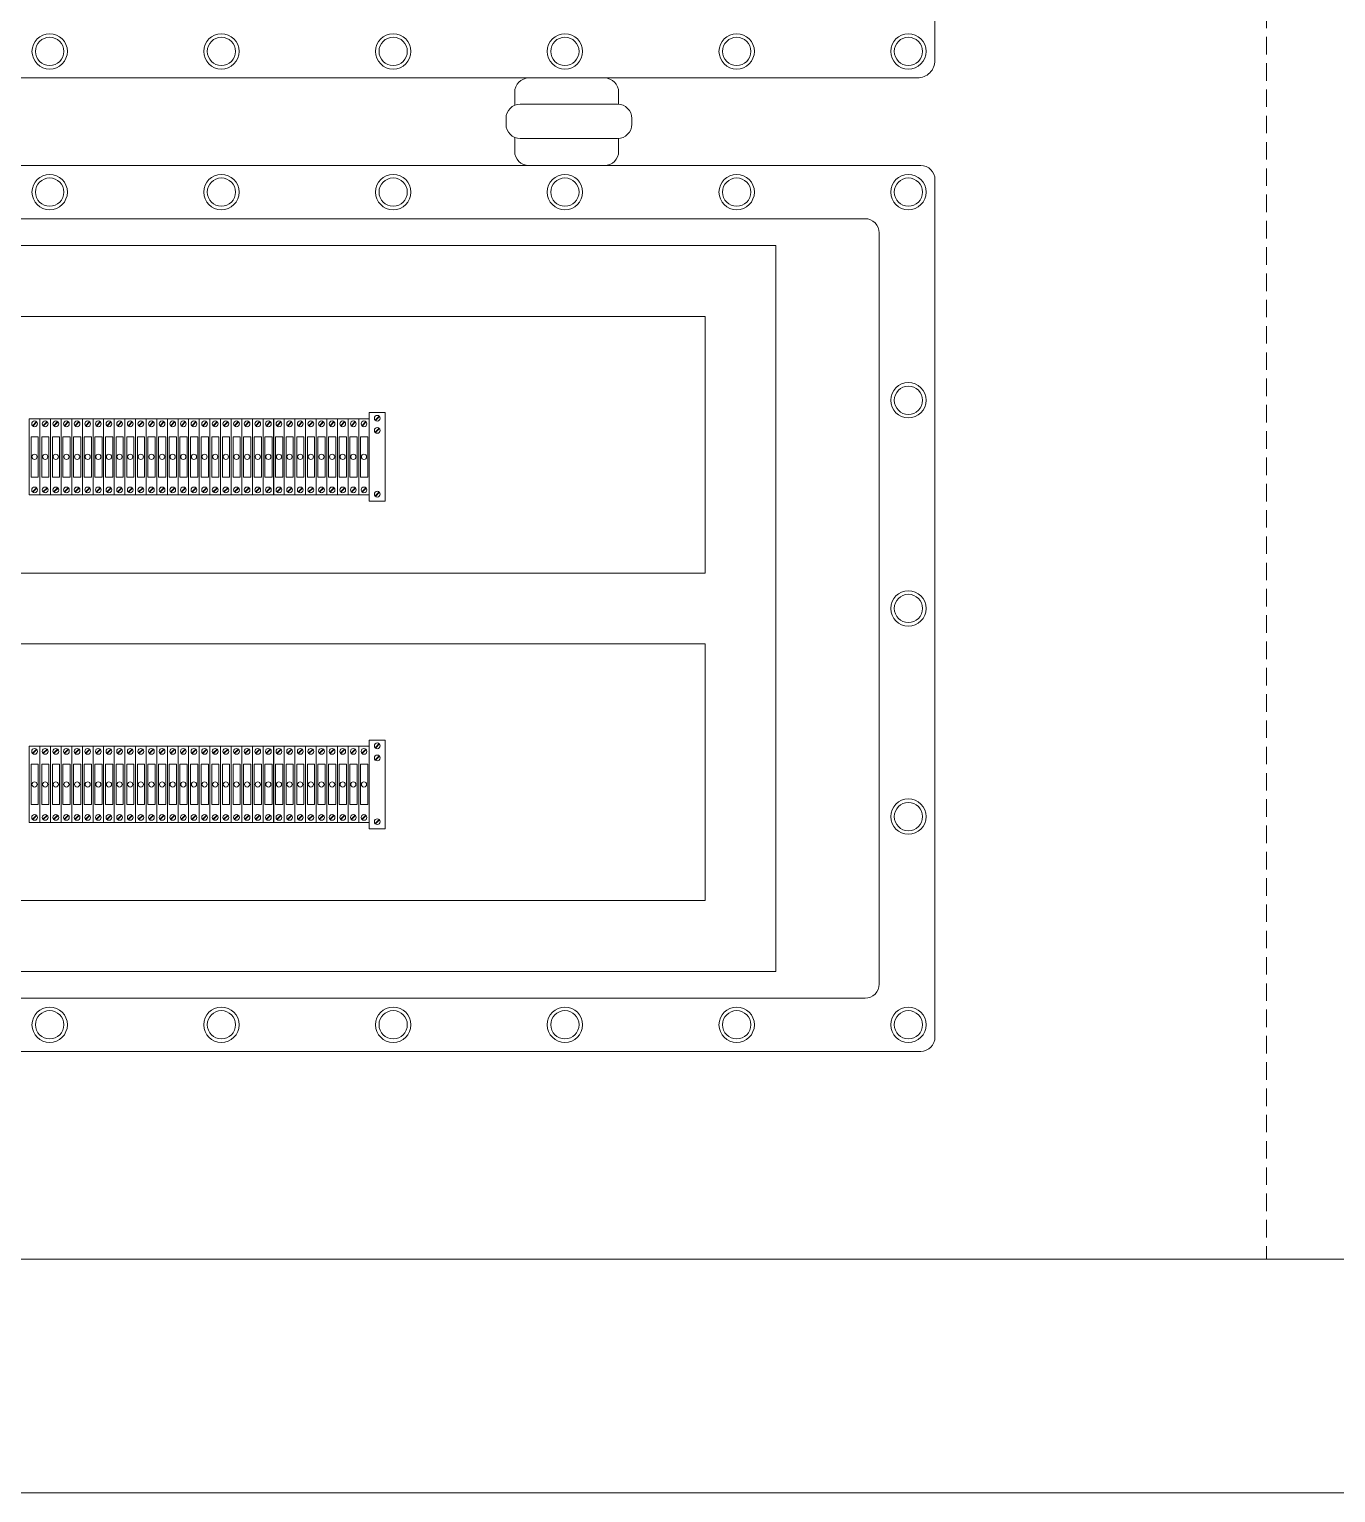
# Model space of a CAD drawing. Header units: millimetres. Extents: x 32721 to 72822, y 57624 to 123188.
# Drawn here: x 38199 to 38571.9, y 61252 to 61669.5 of the extents above; entities that cross this region are included whole.
import ezdxf

# ---------------------------------------------------------------- set-up
doc = ezdxf.new("R2010")
doc.units = ezdxf.units.MM
doc.header["$LTSCALE"] = 10
doc.linetypes.add('DASHED', pattern=[0.75, 0.5, -0.25])
for name, color, linetype, lineweight in [('1轮廓实线层', 7, 'Continuous', 18), ('2细线层', 4, 'Continuous', 18), ('图框层', 7, 'Continuous', 18)]:
    doc.layers.add(name, color=color, linetype=linetype, lineweight=lineweight)

msp = doc.modelspace()

# ---------------------------------------------------------------- linework, layer by layer
at = {"layer": '1轮廓实线层'}
for p, q in [((38160.82, 61630.6), (38453.5, 61630.6)), ((37768.4, 61615.44), (38437.57, 61615.44)), ((37793.82, 61607.8), (38412.16, 61607.8)), ((38412.16, 61400.7), (38412.16, 61607.8)), ((37814.03, 61587.58), (38391.94, 61587.58)), ((38391.94, 61514.36), (38391.94, 61587.58)), ((38391.94, 61514.36), (37814.03, 61514.36)), ((38391.94, 61494.14), (37814.03, 61494.14)), ((38391.94, 61420.91), (38391.94, 61494.14)), ((38391.94, 61420.91), (37814.03, 61420.91)), ((38412.16, 61400.7), (37793.82, 61400.7)), ((38242.69, 61400.7), (38283.12, 61400.7)), ((37768.4, 61393.06), (38437.57, 61393.06)), ((37754.01, 61377.89), (38453.5, 61377.89))]:
    msp.add_line(p, q, dxfattribs=at)
at = {"layer": '1轮廓实线层', "lineweight": 13}
for p, q in [((38296.07, 61560.13), (38300.62, 61560.13)), ((38296.07, 61534.86), (38296.07, 61560.13)), ((38297.72, 61557.97), (38298.88, 61559.14)), ((38300.62, 61560.13), (38300.62, 61534.86)), ((38199.01, 61558.36), (38202.04, 61558.36)), ((38199.01, 61536.63), (38199.01, 61558.36)), ((38199.9, 61556.39), (38201.06, 61557.55)), ((38200, 61556.29), (38201.16, 61557.45)), ((38202.04, 61558.36), (38202.04, 61536.63)), ((38202.05, 61558.36), (38205.08, 61558.36)), ((38202.05, 61536.63), (38202.05, 61558.36)), ((38202.93, 61556.39), (38204.09, 61557.55)), ((38203.03, 61556.29), (38204.19, 61557.45)), ((38205.08, 61558.36), (38205.08, 61536.63)), ((38205.08, 61558.36), (38208.11, 61558.36)), ((38205.08, 61536.63), (38205.08, 61558.36)), ((38205.96, 61556.39), (38207.12, 61557.55)), ((38206.07, 61556.29), (38207.23, 61557.45)), ((38208.11, 61558.36), (38208.11, 61536.63)), ((38208.11, 61558.36), (38211.14, 61558.36)), ((38208.11, 61536.63), (38208.11, 61558.36)), ((38209, 61556.39), (38210.16, 61557.55)), ((38209.1, 61556.29), (38210.26, 61557.45)), ((38211.14, 61558.36), (38211.14, 61536.63)), ((38211.14, 61558.36), (38214.18, 61558.36)), ((38211.14, 61536.63), (38211.14, 61558.36)), ((38212.03, 61556.39), (38213.19, 61557.55)), ((38212.13, 61556.29), (38213.29, 61557.45)), ((38214.18, 61558.36), (38214.18, 61536.63)), ((38214.18, 61558.36), (38217.21, 61558.36)), ((38214.18, 61536.63), (38214.18, 61558.36)), ((38215.06, 61556.39), (38216.22, 61557.55)), ((38215.16, 61556.29), (38216.33, 61557.45)), ((38217.21, 61558.36), (38217.21, 61536.63)), ((38217.21, 61558.36), (38220.24, 61558.36)), ((38217.21, 61536.63), (38217.21, 61558.36)), ((38218.1, 61556.39), (38219.26, 61557.55)), ((38218.2, 61556.29), (38219.36, 61557.45)), ((38220.24, 61558.36), (38220.24, 61536.63)), ((38220.24, 61558.36), (38223.28, 61558.36)), ((38220.24, 61536.63), (38220.24, 61558.36)), ((38221.13, 61556.39), (38222.29, 61557.55)), ((38221.23, 61556.29), (38222.39, 61557.45)), ((38223.28, 61558.36), (38223.28, 61536.63)), ((38223.28, 61558.36), (38226.31, 61558.36)), ((38223.28, 61536.63), (38223.28, 61558.36)), ((38224.16, 61556.39), (38225.32, 61557.55)), ((38224.26, 61556.29), (38225.43, 61557.45)), ((38226.31, 61558.36), (38226.31, 61536.63)), ((38226.31, 61558.36), (38229.34, 61558.36)), ((38226.31, 61536.63), (38226.31, 61558.36)), ((38227.2, 61556.39), (38228.36, 61557.55)), ((38227.3, 61556.29), (38228.46, 61557.45)), ((38229.34, 61558.36), (38229.34, 61536.63)), ((38229.34, 61558.36), (38232.38, 61558.36)), ((38229.34, 61536.63), (38229.34, 61558.36)), ((38230.23, 61556.39), (38231.39, 61557.55)), ((38230.33, 61556.29), (38231.49, 61557.45)), ((38232.38, 61558.36), (38232.38, 61536.63)), ((38232.38, 61558.36), (38235.41, 61558.36)), ((38232.38, 61536.63), (38232.38, 61558.36)), ((38233.26, 61556.39), (38234.42, 61557.55)), ((38233.36, 61556.29), (38234.52, 61557.45)), ((38235.41, 61558.36), (38235.41, 61536.63)), ((38235.41, 61536.63), (38235.41, 61558.36)), ((38235.41, 61558.36), (38238.44, 61558.36)), ((38235.41, 61536.63), (38235.41, 61558.36)), ((38236.3, 61556.39), (38237.46, 61557.55)), ((38236.4, 61556.29), (38237.56, 61557.45)), ((38238.44, 61558.36), (38238.44, 61536.63)), ((38238.44, 61558.36), (38241.48, 61558.36)), ((38238.44, 61536.63), (38238.44, 61558.36)), ((38239.33, 61556.39), (38240.49, 61557.55)), ((38239.43, 61556.29), (38240.59, 61557.45)), ((38241.48, 61558.36), (38241.48, 61536.63)), ((38241.48, 61558.36), (38244.51, 61558.36)), ((38241.48, 61536.63), (38241.48, 61558.36)), ((38242.36, 61556.39), (38243.52, 61557.55)), ((38242.46, 61556.29), (38243.63, 61557.45)), ((38244.51, 61558.36), (38244.51, 61536.63)), ((38244.51, 61558.36), (38247.54, 61558.36)), ((38244.51, 61536.63), (38244.51, 61558.36)), ((38245.39, 61556.39), (38246.56, 61557.55)), ((38245.5, 61556.29), (38246.66, 61557.45)), ((38247.54, 61558.36), (38247.54, 61536.63)), ((38247.54, 61558.36), (38250.58, 61558.36)), ((38247.54, 61536.63), (38247.54, 61558.36)), ((38248.43, 61556.39), (38249.59, 61557.55)), ((38248.53, 61556.29), (38249.69, 61557.45)), ((38250.58, 61558.36), (38250.58, 61536.63)), ((38250.58, 61558.36), (38253.61, 61558.36)), ((38250.58, 61536.63), (38250.58, 61558.36)), ((38251.46, 61556.39), (38252.62, 61557.55)), ((38251.56, 61556.29), (38252.72, 61557.45)), ((38253.61, 61558.36), (38253.61, 61536.63)), ((38253.61, 61558.36), (38256.64, 61558.36)), ((38253.61, 61536.63), (38253.61, 61558.36)), ((38254.49, 61556.39), (38255.66, 61557.55)), ((38254.6, 61556.29), (38255.76, 61557.45)), ((38256.64, 61558.36), (38256.64, 61536.63)), ((38256.64, 61558.36), (38259.68, 61558.36)), ((38256.64, 61536.63), (38256.64, 61558.36)), ((38257.53, 61556.39), (38258.69, 61557.55)), ((38257.63, 61556.29), (38258.79, 61557.45)), ((38259.68, 61558.36), (38259.68, 61536.63)), ((38259.68, 61558.36), (38262.71, 61558.36)), ((38259.68, 61536.63), (38259.68, 61558.36)), ((38260.56, 61556.39), (38261.72, 61557.55)), ((38260.66, 61556.29), (38261.82, 61557.45)), ((38262.71, 61558.36), (38262.71, 61536.63)), ((38262.71, 61558.36), (38265.74, 61558.36)), ((38262.71, 61536.63), (38262.71, 61558.36)), ((38263.59, 61556.39), (38264.76, 61557.55)), ((38263.7, 61556.29), (38264.86, 61557.45)), ((38265.74, 61558.36), (38265.74, 61536.63)), ((38265.74, 61558.36), (38268.77, 61558.36)), ((38265.74, 61536.63), (38265.74, 61558.36)), ((38266.63, 61556.39), (38267.79, 61557.55)), ((38266.73, 61556.29), (38267.89, 61557.45)), ((38268.77, 61558.36), (38268.77, 61536.63)), ((38268.78, 61558.36), (38271.81, 61558.36)), ((38268.78, 61536.63), (38268.78, 61558.36)), ((38269.66, 61556.39), (38270.82, 61557.55)), ((38269.76, 61556.29), (38270.92, 61557.45)), ((38271.81, 61558.36), (38271.81, 61536.63)), ((38271.81, 61558.36), (38274.84, 61558.36)), ((38271.81, 61536.63), (38271.81, 61558.36)), ((38272.69, 61556.39), (38273.85, 61557.55)), ((38272.79, 61556.29), (38273.96, 61557.45)), ((38274.84, 61558.36), (38274.84, 61536.63)), ((38274.84, 61558.36), (38277.87, 61558.36)), ((38274.84, 61536.63), (38274.84, 61558.36)), ((38275.73, 61556.39), (38276.89, 61557.55)), ((38275.83, 61556.29), (38276.99, 61557.45)), ((38277.87, 61558.36), (38277.87, 61536.63)), ((38277.87, 61558.36), (38280.91, 61558.36)), ((38277.87, 61536.63), (38277.87, 61558.36)), ((38278.76, 61556.39), (38279.92, 61557.55)), ((38278.86, 61556.29), (38280.02, 61557.45)), ((38280.91, 61558.36), (38280.91, 61536.63)), ((38280.91, 61558.36), (38283.94, 61558.36)), ((38280.91, 61536.63), (38280.91, 61558.36)), ((38281.79, 61556.39), (38282.95, 61557.55)), ((38281.89, 61556.29), (38283.06, 61557.45)), ((38283.94, 61558.36), (38283.94, 61536.63)), ((38283.94, 61558.36), (38286.97, 61558.36)), ((38283.94, 61536.63), (38283.94, 61558.36)), ((38284.83, 61556.39), (38285.99, 61557.55)), ((38284.93, 61556.29), (38286.09, 61557.45)), ((38286.97, 61558.36), (38286.97, 61536.63)), ((38286.97, 61558.36), (38290.01, 61558.36)), ((38286.97, 61536.63), (38286.97, 61558.36)), ((38287.86, 61556.39), (38289.02, 61557.55)), ((38287.96, 61556.29), (38289.12, 61557.45)), ((38290.01, 61558.36), (38290.01, 61536.63)), ((38290.01, 61558.36), (38293.04, 61558.36)), ((38290.01, 61536.63), (38290.01, 61558.36)), ((38290.89, 61556.39), (38292.05, 61557.55)), ((38290.99, 61556.29), (38292.16, 61557.45)), ((38293.04, 61558.36), (38293.04, 61536.63)), ((38293.04, 61558.36), (38296.07, 61558.36)), ((38293.04, 61536.63), (38293.04, 61558.36)), ((38293.93, 61556.39), (38295.09, 61557.55)), ((38294.03, 61556.29), (38295.19, 61557.45)), ((38296.07, 61558.36), (38296.07, 61536.63)), ((38296.07, 61536.63), (38296.07, 61558.36)), ((38297.72, 61554.5), (38298.88, 61555.66)), ((38297.82, 61557.87), (38298.98, 61559.03)), ((38297.82, 61554.4), (38298.98, 61555.56)), ((38199.9, 61537.54), (38201.06, 61538.7)), ((38200, 61537.44), (38201.16, 61538.6)), ((38202.93, 61537.54), (38204.09, 61538.7)), ((38203.03, 61537.44), (38204.19, 61538.6)), ((38205.96, 61537.54), (38207.12, 61538.7)), ((38206.07, 61537.44), (38207.23, 61538.6)), ((38209, 61537.54), (38210.16, 61538.7)), ((38209.1, 61537.44), (38210.26, 61538.6)), ((38212.03, 61537.54), (38213.19, 61538.7)), ((38212.13, 61537.44), (38213.29, 61538.6)), ((38215.06, 61537.54), (38216.22, 61538.7)), ((38215.16, 61537.44), (38216.33, 61538.6)), ((38218.1, 61537.54), (38219.26, 61538.7)), ((38218.2, 61537.44), (38219.36, 61538.6)), ((38221.13, 61537.54), (38222.29, 61538.7)), ((38221.23, 61537.44), (38222.39, 61538.6)), ((38224.16, 61537.54), (38225.32, 61538.7)), ((38224.26, 61537.44), (38225.43, 61538.6)), ((38227.2, 61537.54), (38228.36, 61538.7)), ((38227.3, 61537.44), (38228.46, 61538.6)), ((38230.23, 61537.54), (38231.39, 61538.7)), ((38230.33, 61537.44), (38231.49, 61538.6)), ((38233.26, 61537.54), (38234.42, 61538.7)), ((38233.36, 61537.44), (38234.52, 61538.6)), ((38236.3, 61537.54), (38237.46, 61538.7)), ((38236.4, 61537.44), (38237.56, 61538.6)), ((38239.33, 61537.54), (38240.49, 61538.7)), ((38239.43, 61537.44), (38240.59, 61538.6)), ((38242.36, 61537.54), (38243.52, 61538.7)), ((38242.46, 61537.44), (38243.63, 61538.6)), ((38245.39, 61537.54), (38246.56, 61538.7)), ((38245.5, 61537.44), (38246.66, 61538.6)), ((38248.43, 61537.54), (38249.59, 61538.7)), ((38248.53, 61537.44), (38249.69, 61538.6)), ((38251.46, 61537.54), (38252.62, 61538.7)), ((38251.56, 61537.44), (38252.72, 61538.6)), ((38254.49, 61537.54), (38255.66, 61538.7)), ((38254.6, 61537.44), (38255.76, 61538.6)), ((38257.53, 61537.54), (38258.69, 61538.7)), ((38257.63, 61537.44), (38258.79, 61538.6)), ((38260.56, 61537.54), (38261.72, 61538.7)), ((38260.66, 61537.44), (38261.82, 61538.6)), ((38263.59, 61537.54), (38264.76, 61538.7)), ((38263.7, 61537.44), (38264.86, 61538.6)), ((38266.63, 61537.54), (38267.79, 61538.7)), ((38266.73, 61537.44), (38267.89, 61538.6)), ((38269.66, 61537.54), (38270.82, 61538.7)), ((38269.76, 61537.44), (38270.92, 61538.6)), ((38272.69, 61537.54), (38273.85, 61538.7)), ((38272.79, 61537.44), (38273.96, 61538.6)), ((38275.73, 61537.54), (38276.89, 61538.7)), ((38275.83, 61537.44), (38276.99, 61538.6)), ((38278.76, 61537.54), (38279.92, 61538.7)), ((38278.86, 61537.44), (38280.02, 61538.6)), ((38281.79, 61537.54), (38282.95, 61538.7)), ((38281.89, 61537.44), (38283.06, 61538.6)), ((38284.83, 61537.54), (38285.99, 61538.7)), ((38284.93, 61537.44), (38286.09, 61538.6)), ((38287.86, 61537.54), (38289.02, 61538.7)), ((38287.96, 61537.44), (38289.12, 61538.6)), ((38290.89, 61537.54), (38292.05, 61538.7)), ((38290.99, 61537.44), (38292.16, 61538.6)), ((38293.93, 61537.54), (38295.09, 61538.7)), ((38294.03, 61537.44), (38295.19, 61538.6)), ((38202.04, 61536.63), (38199.01, 61536.63)), ((38205.08, 61536.63), (38202.05, 61536.63)), ((38208.11, 61536.63), (38205.08, 61536.63)), ((38211.14, 61536.63), (38208.11, 61536.63)), ((38214.18, 61536.63), (38211.14, 61536.63)), ((38217.21, 61536.63), (38214.18, 61536.63)), ((38220.24, 61536.63), (38217.21, 61536.63)), ((38223.28, 61536.63), (38220.24, 61536.63)), ((38226.31, 61536.63), (38223.28, 61536.63)), ((38229.34, 61536.63), (38226.31, 61536.63)), ((38232.38, 61536.63), (38229.34, 61536.63)), ((38235.41, 61536.63), (38232.38, 61536.63)), ((38238.44, 61536.63), (38235.41, 61536.63)), ((38241.48, 61536.63), (38238.44, 61536.63)), ((38244.51, 61536.63), (38241.48, 61536.63)), ((38247.54, 61536.63), (38244.51, 61536.63)), ((38250.58, 61536.63), (38247.54, 61536.63)), ((38253.61, 61536.63), (38250.58, 61536.63)), ((38256.64, 61536.63), (38253.61, 61536.63)), ((38259.68, 61536.63), (38256.64, 61536.63)), ((38262.71, 61536.63), (38259.68, 61536.63)), ((38265.74, 61536.63), (38262.71, 61536.63)), ((38268.77, 61536.63), (38265.74, 61536.63)), ((38271.81, 61536.63), (38268.78, 61536.63)), ((38274.84, 61536.63), (38271.81, 61536.63)), ((38277.87, 61536.63), (38274.84, 61536.63)), ((38280.91, 61536.63), (38277.87, 61536.63)), ((38283.94, 61536.63), (38280.91, 61536.63)), ((38286.97, 61536.63), (38283.94, 61536.63)), ((38290.01, 61536.63), (38286.97, 61536.63)), ((38293.04, 61536.63), (38290.01, 61536.63)), ((38296.07, 61536.63), (38293.04, 61536.63)), ((38300.62, 61534.86), (38296.07, 61534.86)), ((38297.72, 61536.33), (38298.88, 61537.49)), ((38297.82, 61536.23), (38298.98, 61537.39)), ((38199.01, 61464.92), (38202.04, 61464.92)), ((38199.01, 61443.19), (38199.01, 61464.92)), ((38199.9, 61462.95), (38201.06, 61464.11)), ((38200, 61462.85), (38201.16, 61464.01)), ((38202.04, 61464.92), (38202.04, 61443.19)), ((38202.05, 61464.92), (38205.08, 61464.92)), ((38202.05, 61443.19), (38202.05, 61464.92)), ((38202.93, 61462.95), (38204.09, 61464.11)), ((38203.03, 61462.85), (38204.19, 61464.01)), ((38205.08, 61464.92), (38205.08, 61443.19)), ((38205.08, 61464.92), (38208.11, 61464.92)), ((38205.08, 61443.19), (38205.08, 61464.92)), ((38205.96, 61462.95), (38207.12, 61464.11)), ((38206.07, 61462.85), (38207.23, 61464.01)), ((38208.11, 61464.92), (38208.11, 61443.19)), ((38208.11, 61464.92), (38211.14, 61464.92)), ((38208.11, 61443.19), (38208.11, 61464.92)), ((38209, 61462.95), (38210.16, 61464.11)), ((38209.1, 61462.85), (38210.26, 61464.01)), ((38211.14, 61464.92), (38211.14, 61443.19)), ((38211.14, 61464.92), (38214.18, 61464.92)), ((38211.14, 61443.19), (38211.14, 61464.92)), ((38212.03, 61462.95), (38213.19, 61464.11)), ((38212.13, 61462.85), (38213.29, 61464.01)), ((38214.18, 61464.92), (38214.18, 61443.19)), ((38214.18, 61464.92), (38217.21, 61464.92)), ((38214.18, 61443.19), (38214.18, 61464.92)), ((38215.06, 61462.95), (38216.22, 61464.11)), ((38215.16, 61462.85), (38216.33, 61464.01)), ((38217.21, 61464.92), (38217.21, 61443.19)), ((38217.21, 61464.92), (38220.24, 61464.92)), ((38217.21, 61443.19), (38217.21, 61464.92)), ((38218.1, 61462.95), (38219.26, 61464.11)), ((38218.2, 61462.85), (38219.36, 61464.01)), ((38220.24, 61464.92), (38220.24, 61443.19)), ((38220.24, 61464.92), (38223.28, 61464.92)), ((38220.24, 61443.19), (38220.24, 61464.92)), ((38221.13, 61462.95), (38222.29, 61464.11)), ((38221.23, 61462.85), (38222.39, 61464.01)), ((38223.28, 61464.92), (38223.28, 61443.19)), ((38223.28, 61464.92), (38226.31, 61464.92)), ((38223.28, 61443.19), (38223.28, 61464.92)), ((38224.16, 61462.95), (38225.32, 61464.11)), ((38224.26, 61462.85), (38225.43, 61464.01)), ((38226.31, 61464.92), (38226.31, 61443.19)), ((38226.31, 61464.92), (38229.34, 61464.92)), ((38226.31, 61443.19), (38226.31, 61464.92)), ((38227.2, 61462.95), (38228.36, 61464.11)), ((38227.3, 61462.85), (38228.46, 61464.01)), ((38229.34, 61464.92), (38229.34, 61443.19)), ((38229.34, 61464.92), (38232.38, 61464.92)), ((38229.34, 61443.19), (38229.34, 61464.92)), ((38230.23, 61462.95), (38231.39, 61464.11)), ((38230.33, 61462.85), (38231.49, 61464.01)), ((38232.38, 61464.92), (38232.38, 61443.19)), ((38232.38, 61464.92), (38235.41, 61464.92)), ((38232.38, 61443.19), (38232.38, 61464.92)), ((38233.26, 61462.95), (38234.42, 61464.11)), ((38233.36, 61462.85), (38234.52, 61464.01)), ((38235.41, 61464.92), (38235.41, 61443.19)), ((38235.41, 61443.19), (38235.41, 61464.92)), ((38235.41, 61464.92), (38238.44, 61464.92)), ((38235.41, 61443.19), (38235.41, 61464.92)), ((38236.3, 61462.95), (38237.46, 61464.11)), ((38236.4, 61462.85), (38237.56, 61464.01)), ((38238.44, 61464.92), (38238.44, 61443.19)), ((38238.44, 61464.92), (38241.48, 61464.92)), ((38238.44, 61443.19), (38238.44, 61464.92)), ((38239.33, 61462.95), (38240.49, 61464.11)), ((38239.43, 61462.85), (38240.59, 61464.01)), ((38241.48, 61464.92), (38241.48, 61443.19)), ((38241.48, 61464.92), (38244.51, 61464.92)), ((38241.48, 61443.19), (38241.48, 61464.92)), ((38242.36, 61462.95), (38243.52, 61464.11)), ((38242.46, 61462.85), (38243.63, 61464.01)), ((38244.51, 61464.92), (38244.51, 61443.19)), ((38244.51, 61464.92), (38247.54, 61464.92)), ((38244.51, 61443.19), (38244.51, 61464.92)), ((38245.39, 61462.95), (38246.56, 61464.11)), ((38245.5, 61462.85), (38246.66, 61464.01)), ((38247.54, 61464.92), (38247.54, 61443.19)), ((38247.54, 61464.92), (38250.58, 61464.92)), ((38247.54, 61443.19), (38247.54, 61464.92)), ((38248.43, 61462.95), (38249.59, 61464.11)), ((38248.53, 61462.85), (38249.69, 61464.01)), ((38250.58, 61464.92), (38250.58, 61443.19)), ((38250.58, 61464.92), (38253.61, 61464.92)), ((38250.58, 61443.19), (38250.58, 61464.92)), ((38251.46, 61462.95), (38252.62, 61464.11)), ((38251.56, 61462.85), (38252.72, 61464.01)), ((38253.61, 61464.92), (38253.61, 61443.19)), ((38253.61, 61464.92), (38256.64, 61464.92)), ((38253.61, 61443.19), (38253.61, 61464.92)), ((38254.49, 61462.95), (38255.66, 61464.11)), ((38254.6, 61462.85), (38255.76, 61464.01)), ((38256.64, 61464.92), (38256.64, 61443.19)), ((38256.64, 61464.92), (38259.68, 61464.92)), ((38256.64, 61443.19), (38256.64, 61464.92)), ((38257.53, 61462.95), (38258.69, 61464.11)), ((38257.63, 61462.85), (38258.79, 61464.01)), ((38259.68, 61464.92), (38259.68, 61443.19)), ((38259.68, 61464.92), (38262.71, 61464.92)), ((38259.68, 61443.19), (38259.68, 61464.92)), ((38260.56, 61462.95), (38261.72, 61464.11)), ((38260.66, 61462.85), (38261.82, 61464.01)), ((38262.71, 61464.92), (38262.71, 61443.19)), ((38262.71, 61464.92), (38265.74, 61464.92)), ((38262.71, 61443.19), (38262.71, 61464.92)), ((38263.59, 61462.95), (38264.76, 61464.11)), ((38263.7, 61462.85), (38264.86, 61464.01)), ((38265.74, 61464.92), (38265.74, 61443.19)), ((38265.74, 61464.92), (38268.77, 61464.92)), ((38265.74, 61443.19), (38265.74, 61464.92)), ((38266.63, 61462.95), (38267.79, 61464.11)), ((38266.73, 61462.85), (38267.89, 61464.01)), ((38268.77, 61464.92), (38268.77, 61443.19)), ((38268.78, 61464.92), (38271.81, 61464.92)), ((38268.78, 61443.19), (38268.78, 61464.92)), ((38269.66, 61462.95), (38270.82, 61464.11)), ((38269.76, 61462.85), (38270.92, 61464.01)), ((38271.81, 61464.92), (38271.81, 61443.19)), ((38271.81, 61464.92), (38274.84, 61464.92)), ((38271.81, 61443.19), (38271.81, 61464.92)), ((38272.69, 61462.95), (38273.85, 61464.11)), ((38272.79, 61462.85), (38273.96, 61464.01)), ((38274.84, 61464.92), (38274.84, 61443.19)), ((38274.84, 61464.92), (38277.87, 61464.92)), ((38274.84, 61443.19), (38274.84, 61464.92)), ((38275.73, 61462.95), (38276.89, 61464.11)), ((38275.83, 61462.85), (38276.99, 61464.01)), ((38277.87, 61464.92), (38277.87, 61443.19)), ((38277.87, 61464.92), (38280.91, 61464.92)), ((38277.87, 61443.19), (38277.87, 61464.92)), ((38278.76, 61462.95), (38279.92, 61464.11)), ((38278.86, 61462.85), (38280.02, 61464.01)), ((38280.91, 61464.92), (38280.91, 61443.19)), ((38280.91, 61464.92), (38283.94, 61464.92)), ((38280.91, 61443.19), (38280.91, 61464.92)), ((38281.79, 61462.95), (38282.95, 61464.11)), ((38281.89, 61462.85), (38283.06, 61464.01)), ((38283.94, 61464.92), (38283.94, 61443.19)), ((38283.94, 61464.92), (38286.97, 61464.92)), ((38283.94, 61443.19), (38283.94, 61464.92)), ((38284.83, 61462.95), (38285.99, 61464.11)), ((38284.93, 61462.85), (38286.09, 61464.01)), ((38286.97, 61464.92), (38286.97, 61443.19)), ((38286.97, 61464.92), (38290.01, 61464.92)), ((38286.97, 61443.19), (38286.97, 61464.92)), ((38287.86, 61462.95), (38289.02, 61464.11)), ((38287.96, 61462.85), (38289.12, 61464.01)), ((38290.01, 61464.92), (38290.01, 61443.19)), ((38290.01, 61464.92), (38293.04, 61464.92)), ((38290.01, 61443.19), (38290.01, 61464.92)), ((38290.89, 61462.95), (38292.05, 61464.11)), ((38290.99, 61462.85), (38292.16, 61464.01)), ((38293.04, 61464.92), (38293.04, 61443.19)), ((38293.04, 61464.92), (38296.07, 61464.92)), ((38293.04, 61443.19), (38293.04, 61464.92)), ((38293.93, 61462.95), (38295.09, 61464.11)), ((38294.03, 61462.85), (38295.19, 61464.01)), ((38296.07, 61466.69), (38300.62, 61466.69)), ((38296.07, 61441.42), (38296.07, 61466.69)), ((38296.07, 61464.92), (38296.07, 61443.19)), ((38296.07, 61443.19), (38296.07, 61464.92)), ((38297.72, 61464.53), (38298.88, 61465.69)), ((38297.82, 61464.43), (38298.98, 61465.59)), ((38300.62, 61466.69), (38300.62, 61441.42)), ((38297.72, 61461.06), (38298.88, 61462.22)), ((38297.82, 61460.96), (38298.98, 61462.12)), ((38202.04, 61443.19), (38199.01, 61443.19)), ((38199.9, 61444.1), (38201.06, 61445.26)), ((38200, 61444), (38201.16, 61445.16)), ((38205.08, 61443.19), (38202.05, 61443.19)), ((38202.93, 61444.1), (38204.09, 61445.26)), ((38203.03, 61444), (38204.19, 61445.16)), ((38208.11, 61443.19), (38205.08, 61443.19)), ((38205.96, 61444.1), (38207.12, 61445.26)), ((38206.07, 61444), (38207.23, 61445.16)), ((38211.14, 61443.19), (38208.11, 61443.19)), ((38209, 61444.1), (38210.16, 61445.26)), ((38209.1, 61444), (38210.26, 61445.16)), ((38214.18, 61443.19), (38211.14, 61443.19)), ((38212.03, 61444.1), (38213.19, 61445.26)), ((38212.13, 61444), (38213.29, 61445.16)), ((38217.21, 61443.19), (38214.18, 61443.19)), ((38215.06, 61444.1), (38216.22, 61445.26)), ((38215.16, 61444), (38216.33, 61445.16)), ((38220.24, 61443.19), (38217.21, 61443.19)), ((38218.1, 61444.1), (38219.26, 61445.26)), ((38218.2, 61444), (38219.36, 61445.16)), ((38223.28, 61443.19), (38220.24, 61443.19)), ((38221.13, 61444.1), (38222.29, 61445.26)), ((38221.23, 61444), (38222.39, 61445.16)), ((38226.31, 61443.19), (38223.28, 61443.19)), ((38224.16, 61444.1), (38225.32, 61445.26)), ((38224.26, 61444), (38225.43, 61445.16)), ((38229.34, 61443.19), (38226.31, 61443.19)), ((38227.2, 61444.1), (38228.36, 61445.26)), ((38227.3, 61444), (38228.46, 61445.16)), ((38232.38, 61443.19), (38229.34, 61443.19)), ((38230.23, 61444.1), (38231.39, 61445.26)), ((38230.33, 61444), (38231.49, 61445.16)), ((38235.41, 61443.19), (38232.38, 61443.19)), ((38233.26, 61444.1), (38234.42, 61445.26)), ((38233.36, 61444), (38234.52, 61445.16)), ((38238.44, 61443.19), (38235.41, 61443.19)), ((38236.3, 61444.1), (38237.46, 61445.26)), ((38236.4, 61444), (38237.56, 61445.16)), ((38241.48, 61443.19), (38238.44, 61443.19)), ((38239.33, 61444.1), (38240.49, 61445.26)), ((38239.43, 61444), (38240.59, 61445.16)), ((38244.51, 61443.19), (38241.48, 61443.19)), ((38242.36, 61444.1), (38243.52, 61445.26)), ((38242.46, 61444), (38243.63, 61445.16)), ((38247.54, 61443.19), (38244.51, 61443.19)), ((38245.39, 61444.1), (38246.56, 61445.26)), ((38245.5, 61444), (38246.66, 61445.16)), ((38250.58, 61443.19), (38247.54, 61443.19)), ((38248.43, 61444.1), (38249.59, 61445.26)), ((38248.53, 61444), (38249.69, 61445.16)), ((38253.61, 61443.19), (38250.58, 61443.19)), ((38251.46, 61444.1), (38252.62, 61445.26)), ((38251.56, 61444), (38252.72, 61445.16)), ((38256.64, 61443.19), (38253.61, 61443.19)), ((38254.49, 61444.1), (38255.66, 61445.26)), ((38254.6, 61444), (38255.76, 61445.16)), ((38259.68, 61443.19), (38256.64, 61443.19)), ((38257.53, 61444.1), (38258.69, 61445.26)), ((38257.63, 61444), (38258.79, 61445.16)), ((38262.71, 61443.19), (38259.68, 61443.19)), ((38260.56, 61444.1), (38261.72, 61445.26)), ((38260.66, 61444), (38261.82, 61445.16)), ((38265.74, 61443.19), (38262.71, 61443.19)), ((38263.59, 61444.1), (38264.76, 61445.26)), ((38263.7, 61444), (38264.86, 61445.16)), ((38268.77, 61443.19), (38265.74, 61443.19)), ((38266.63, 61444.1), (38267.79, 61445.26)), ((38266.73, 61444), (38267.89, 61445.16)), ((38271.81, 61443.19), (38268.78, 61443.19)), ((38269.66, 61444.1), (38270.82, 61445.26)), ((38269.76, 61444), (38270.92, 61445.16)), ((38274.84, 61443.19), (38271.81, 61443.19)), ((38272.69, 61444.1), (38273.85, 61445.26)), ((38272.79, 61444), (38273.96, 61445.16)), ((38277.87, 61443.19), (38274.84, 61443.19)), ((38275.73, 61444.1), (38276.89, 61445.26)), ((38275.83, 61444), (38276.99, 61445.16)), ((38280.91, 61443.19), (38277.87, 61443.19)), ((38278.76, 61444.1), (38279.92, 61445.26)), ((38278.86, 61444), (38280.02, 61445.16)), ((38283.94, 61443.19), (38280.91, 61443.19)), ((38281.79, 61444.1), (38282.95, 61445.26)), ((38281.89, 61444), (38283.06, 61445.16)), ((38286.97, 61443.19), (38283.94, 61443.19)), ((38284.83, 61444.1), (38285.99, 61445.26)), ((38284.93, 61444), (38286.09, 61445.16)), ((38290.01, 61443.19), (38286.97, 61443.19)), ((38287.86, 61444.1), (38289.02, 61445.26)), ((38287.96, 61444), (38289.12, 61445.16)), ((38293.04, 61443.19), (38290.01, 61443.19)), ((38290.89, 61444.1), (38292.05, 61445.26)), ((38290.99, 61444), (38292.16, 61445.16)), ((38296.07, 61443.19), (38293.04, 61443.19)), ((38293.93, 61444.1), (38295.09, 61445.26)), ((38294.03, 61444), (38295.19, 61445.16)), ((38297.72, 61442.89), (38298.88, 61444.05)), ((38297.82, 61442.79), (38298.98, 61443.95)), ((38300.62, 61441.42), (38296.07, 61441.42))]:
    msp.add_line(p, q, dxfattribs=at)
at = {"layer": '1轮廓实线层', "linetype": 'DASHED'}
msp.add_lwpolyline([(37616.2, 62184.8), (38552.14, 62184.8), (38552.14, 61318.65), (37616.2, 61318.65)], close=True, dxfattribs=at)
at = {"layer": '1轮廓实线层'}
for points in [[(38452.49, 61655.58), (37755.02, 61655.58, -0.414214), (37749.97, 61660.63), (37749.97, 62054.85, -0.414214), (37755.02, 62059.91)], [(38452.49, 62059.91, -0.414214), (38457.54, 62054.85), (38457.54, 61660.63, -0.414214), (38452.49, 61655.58)], [(38367.25, 61648.09), (38367.25, 61651.53, 0.414214), (38363.21, 61655.58), (38341.61, 61655.58, 0.414214), (38337.57, 61651.53), (38337.57, 61647.79)], [(38337.57, 61638.64), (38337.57, 61634.64, 0.414214), (38341.61, 61630.6), (38363.21, 61630.6, 0.414214), (38367.25, 61634.64), (38367.25, 61638.33)], [(38453.5, 61630.6, -0.414214), (38457.54, 61626.56), (38457.54, 61381.94, -0.414214), (38453.5, 61377.89)], [(38437.57, 61615.44, -0.414214), (38441.61, 61611.39), (38441.61, 61397.1, -0.414214), (38437.57, 61393.06)]]:
    msp.add_lwpolyline(points, format="xyb", dxfattribs=at)
msp.add_lwpolyline([(38370.99, 61644.06, 0.414214), (38366.95, 61648.1), (38339.14, 61648.1, 0.414214), (38335.1, 61644.06), (38335.1, 61642.36, 0.414214), (38339.14, 61638.32), (38366.95, 61638.32, 0.414214), (38370.99, 61642.36)], format="xyb", close=True, dxfattribs=at)
at = {"layer": '1轮廓实线层', "lineweight": 13}
for points in [[(38199.54, 61553.22), (38201.6, 61553.22), (38201.6, 61541.72), (38199.54, 61541.72)], [(38202.57, 61553.22), (38204.63, 61553.22), (38204.63, 61541.72), (38202.57, 61541.72)], [(38205.6, 61553.22), (38207.66, 61553.22), (38207.66, 61541.72), (38205.6, 61541.72)], [(38208.63, 61553.22), (38210.7, 61553.22), (38210.7, 61541.72), (38208.63, 61541.72)], [(38211.67, 61553.22), (38213.73, 61553.22), (38213.73, 61541.72), (38211.67, 61541.72)], [(38214.7, 61553.22), (38216.76, 61553.22), (38216.76, 61541.72), (38214.7, 61541.72)], [(38217.73, 61553.22), (38219.8, 61553.22), (38219.8, 61541.72), (38217.73, 61541.72)], [(38220.77, 61553.22), (38222.83, 61553.22), (38222.83, 61541.72), (38220.77, 61541.72)], [(38223.8, 61553.22), (38225.86, 61553.22), (38225.86, 61541.72), (38223.8, 61541.72)], [(38226.83, 61553.22), (38228.9, 61553.22), (38228.9, 61541.72), (38226.83, 61541.72)], [(38229.87, 61553.22), (38231.93, 61553.22), (38231.93, 61541.72), (38229.87, 61541.72)], [(38232.9, 61553.22), (38234.96, 61553.22), (38234.96, 61541.72), (38232.9, 61541.72)], [(38235.93, 61553.22), (38238, 61553.22), (38238, 61541.72), (38235.93, 61541.72)], [(38238.97, 61553.22), (38241.03, 61553.22), (38241.03, 61541.72), (38238.97, 61541.72)], [(38242, 61553.22), (38244.06, 61553.22), (38244.06, 61541.72), (38242, 61541.72)], [(38245.03, 61553.22), (38247.1, 61553.22), (38247.1, 61541.72), (38245.03, 61541.72)], [(38248.07, 61553.22), (38250.13, 61553.22), (38250.13, 61541.72), (38248.07, 61541.72)], [(38251.1, 61553.22), (38253.16, 61553.22), (38253.16, 61541.72), (38251.1, 61541.72)], [(38254.13, 61553.22), (38256.19, 61553.22), (38256.19, 61541.72), (38254.13, 61541.72)], [(38257.17, 61553.22), (38259.23, 61553.22), (38259.23, 61541.72), (38257.17, 61541.72)], [(38260.2, 61553.22), (38262.26, 61553.22), (38262.26, 61541.72), (38260.2, 61541.72)], [(38263.23, 61553.22), (38265.29, 61553.22), (38265.29, 61541.72), (38263.23, 61541.72)], [(38266.27, 61553.22), (38268.33, 61553.22), (38268.33, 61541.72), (38266.27, 61541.72)], [(38269.3, 61553.22), (38271.36, 61553.22), (38271.36, 61541.72), (38269.3, 61541.72)], [(38272.33, 61553.22), (38274.39, 61553.22), (38274.39, 61541.72), (38272.33, 61541.72)], [(38275.36, 61553.22), (38277.43, 61553.22), (38277.43, 61541.72), (38275.36, 61541.72)], [(38278.4, 61553.22), (38280.46, 61553.22), (38280.46, 61541.72), (38278.4, 61541.72)], [(38281.43, 61553.22), (38283.49, 61553.22), (38283.49, 61541.72), (38281.43, 61541.72)], [(38284.46, 61553.22), (38286.53, 61553.22), (38286.53, 61541.72), (38284.46, 61541.72)], [(38287.5, 61553.22), (38289.56, 61553.22), (38289.56, 61541.72), (38287.5, 61541.72)], [(38290.53, 61553.22), (38292.59, 61553.22), (38292.59, 61541.72), (38290.53, 61541.72)], [(38293.56, 61553.22), (38295.63, 61553.22), (38295.63, 61541.72), (38293.56, 61541.72)], [(38199.54, 61459.78), (38201.6, 61459.78), (38201.6, 61448.28), (38199.54, 61448.28)], [(38202.57, 61459.78), (38204.63, 61459.78), (38204.63, 61448.28), (38202.57, 61448.28)], [(38205.6, 61459.78), (38207.66, 61459.78), (38207.66, 61448.28), (38205.6, 61448.28)], [(38208.63, 61459.78), (38210.7, 61459.78), (38210.7, 61448.28), (38208.63, 61448.28)], [(38211.67, 61459.78), (38213.73, 61459.78), (38213.73, 61448.28), (38211.67, 61448.28)], [(38214.7, 61459.78), (38216.76, 61459.78), (38216.76, 61448.28), (38214.7, 61448.28)], [(38217.73, 61459.78), (38219.8, 61459.78), (38219.8, 61448.28), (38217.73, 61448.28)], [(38220.77, 61459.78), (38222.83, 61459.78), (38222.83, 61448.28), (38220.77, 61448.28)], [(38223.8, 61459.78), (38225.86, 61459.78), (38225.86, 61448.28), (38223.8, 61448.28)], [(38226.83, 61459.78), (38228.9, 61459.78), (38228.9, 61448.28), (38226.83, 61448.28)], [(38229.87, 61459.78), (38231.93, 61459.78), (38231.93, 61448.28), (38229.87, 61448.28)], [(38232.9, 61459.78), (38234.96, 61459.78), (38234.96, 61448.28), (38232.9, 61448.28)], [(38235.93, 61459.78), (38238, 61459.78), (38238, 61448.28), (38235.93, 61448.28)], [(38238.97, 61459.78), (38241.03, 61459.78), (38241.03, 61448.28), (38238.97, 61448.28)], [(38242, 61459.78), (38244.06, 61459.78), (38244.06, 61448.28), (38242, 61448.28)], [(38245.03, 61459.78), (38247.1, 61459.78), (38247.1, 61448.28), (38245.03, 61448.28)], [(38248.07, 61459.78), (38250.13, 61459.78), (38250.13, 61448.28), (38248.07, 61448.28)], [(38251.1, 61459.78), (38253.16, 61459.78), (38253.16, 61448.28), (38251.1, 61448.28)], [(38254.13, 61459.78), (38256.19, 61459.78), (38256.19, 61448.28), (38254.13, 61448.28)], [(38257.17, 61459.78), (38259.23, 61459.78), (38259.23, 61448.28), (38257.17, 61448.28)], [(38260.2, 61459.78), (38262.26, 61459.78), (38262.26, 61448.28), (38260.2, 61448.28)], [(38263.23, 61459.78), (38265.29, 61459.78), (38265.29, 61448.28), (38263.23, 61448.28)], [(38266.27, 61459.78), (38268.33, 61459.78), (38268.33, 61448.28), (38266.27, 61448.28)], [(38269.3, 61459.78), (38271.36, 61459.78), (38271.36, 61448.28), (38269.3, 61448.28)], [(38272.33, 61459.78), (38274.39, 61459.78), (38274.39, 61448.28), (38272.33, 61448.28)], [(38275.36, 61459.78), (38277.43, 61459.78), (38277.43, 61448.28), (38275.36, 61448.28)], [(38278.4, 61459.78), (38280.46, 61459.78), (38280.46, 61448.28), (38278.4, 61448.28)], [(38281.43, 61459.78), (38283.49, 61459.78), (38283.49, 61448.28), (38281.43, 61448.28)], [(38284.46, 61459.78), (38286.53, 61459.78), (38286.53, 61448.28), (38284.46, 61448.28)], [(38287.5, 61459.78), (38289.56, 61459.78), (38289.56, 61448.28), (38287.5, 61448.28)], [(38290.53, 61459.78), (38292.59, 61459.78), (38292.59, 61448.28), (38290.53, 61448.28)], [(38293.56, 61459.78), (38295.63, 61459.78), (38295.63, 61448.28), (38293.56, 61448.28)]]:
    msp.add_lwpolyline(points, close=True, dxfattribs=at)
at = {"layer": '1轮廓实线层'}
for centre, radius in [((38204.84, 61663.16), 5.05), ((38253.86, 61663.16), 5.05), ((38302.89, 61663.16), 5.05), ((38351.91, 61663.16), 5.05), ((38400.94, 61663.16), 5.05), ((38449.96, 61663.16), 5.05), ((38204.84, 61663.16), 4.04), ((38253.86, 61663.16), 4.04), ((38302.89, 61663.16), 4.04), ((38351.91, 61663.16), 4.04), ((38400.94, 61663.16), 4.04), ((38449.96, 61663.16), 4.04), ((38204.84, 61623.02), 5.05), ((38204.84, 61623.02), 4.04), ((38253.86, 61623.02), 5.05), ((38253.86, 61623.02), 4.04), ((38302.89, 61623.02), 5.05), ((38302.89, 61623.02), 4.04), ((38351.91, 61623.02), 5.05), ((38351.91, 61623.02), 4.04), ((38400.94, 61623.02), 5.05), ((38400.94, 61623.02), 4.04), ((38449.96, 61623.02), 5.05), ((38449.96, 61623.02), 4.04), ((38449.96, 61563.63), 5.05), ((38449.96, 61563.63), 4.04), ((38449.96, 61504.25), 5.05), ((38449.96, 61504.25), 4.04), ((38449.96, 61444.86), 5.05), ((38449.96, 61444.86), 4.04), ((38204.84, 61385.48), 5.05), ((38204.84, 61385.48), 4.04), ((38253.86, 61385.48), 5.05), ((38253.86, 61385.48), 4.04), ((38302.89, 61385.48), 5.05), ((38302.89, 61385.48), 4.04), ((38351.91, 61385.48), 5.05), ((38351.91, 61385.48), 4.04), ((38400.94, 61385.48), 5.05), ((38400.94, 61385.48), 4.04), ((38449.96, 61385.48), 5.05), ((38449.96, 61385.48), 4.04)]:
    msp.add_circle(centre, radius, dxfattribs=at)
at = {"layer": '1轮廓实线层', "lineweight": 13}
for centre, radius in [((38298.35, 61558.5), 0.821), ((38200.53, 61556.92), 0.821), ((38203.56, 61556.92), 0.821), ((38206.59, 61556.92), 0.821), ((38209.63, 61556.92), 0.821), ((38212.66, 61556.92), 0.821), ((38215.69, 61556.92), 0.821), ((38218.73, 61556.92), 0.821), ((38221.76, 61556.92), 0.821), ((38224.79, 61556.92), 0.821), ((38227.83, 61556.92), 0.821), ((38230.86, 61556.92), 0.821), ((38233.89, 61556.92), 0.821), ((38236.93, 61556.92), 0.821), ((38239.96, 61556.92), 0.821), ((38242.99, 61556.92), 0.821), ((38246.03, 61556.92), 0.821), ((38249.06, 61556.92), 0.821), ((38252.09, 61556.92), 0.821), ((38255.13, 61556.92), 0.821), ((38258.16, 61556.92), 0.821), ((38261.19, 61556.92), 0.821), ((38264.23, 61556.92), 0.821), ((38267.26, 61556.92), 0.821), ((38270.29, 61556.92), 0.821), ((38273.32, 61556.92), 0.821), ((38276.36, 61556.92), 0.821), ((38279.39, 61556.92), 0.821), ((38282.42, 61556.92), 0.821), ((38285.46, 61556.92), 0.821), ((38288.49, 61556.92), 0.821), ((38291.52, 61556.92), 0.821), ((38294.56, 61556.92), 0.821), ((38298.35, 61555.03), 0.821), ((38200.53, 61547.5), 0.742), ((38203.56, 61547.5), 0.742), ((38206.59, 61547.5), 0.742), ((38209.63, 61547.5), 0.742), ((38212.66, 61547.5), 0.742), ((38215.69, 61547.5), 0.742), ((38218.73, 61547.5), 0.742), ((38221.76, 61547.5), 0.742), ((38224.79, 61547.5), 0.742), ((38227.83, 61547.5), 0.742), ((38230.86, 61547.5), 0.742), ((38233.89, 61547.5), 0.742), ((38236.93, 61547.5), 0.742), ((38239.96, 61547.5), 0.742), ((38242.99, 61547.5), 0.742), ((38246.03, 61547.5), 0.742), ((38249.06, 61547.5), 0.742), ((38252.09, 61547.5), 0.742), ((38255.13, 61547.5), 0.742), ((38258.16, 61547.5), 0.742), ((38261.19, 61547.5), 0.742), ((38264.23, 61547.5), 0.742), ((38267.26, 61547.5), 0.742), ((38270.29, 61547.5), 0.742), ((38273.32, 61547.5), 0.742), ((38276.36, 61547.5), 0.742), ((38279.39, 61547.5), 0.742), ((38282.42, 61547.5), 0.742), ((38285.46, 61547.5), 0.742), ((38288.49, 61547.5), 0.742), ((38291.52, 61547.5), 0.742), ((38294.56, 61547.5), 0.742), ((38200.53, 61538.07), 0.821), ((38203.56, 61538.07), 0.821), ((38206.59, 61538.07), 0.821), ((38209.63, 61538.07), 0.821), ((38212.66, 61538.07), 0.821), ((38215.69, 61538.07), 0.821), ((38218.73, 61538.07), 0.821), ((38221.76, 61538.07), 0.821), ((38224.79, 61538.07), 0.821), ((38227.83, 61538.07), 0.821), ((38230.86, 61538.07), 0.821), ((38233.89, 61538.07), 0.821), ((38236.93, 61538.07), 0.821), ((38239.96, 61538.07), 0.821), ((38242.99, 61538.07), 0.821), ((38246.03, 61538.07), 0.821), ((38249.06, 61538.07), 0.821), ((38252.09, 61538.07), 0.821), ((38255.13, 61538.07), 0.821), ((38258.16, 61538.07), 0.821), ((38261.19, 61538.07), 0.821), ((38264.23, 61538.07), 0.821), ((38267.26, 61538.07), 0.821), ((38270.29, 61538.07), 0.821), ((38273.32, 61538.07), 0.821), ((38276.36, 61538.07), 0.821), ((38279.39, 61538.07), 0.821), ((38282.42, 61538.07), 0.821), ((38285.46, 61538.07), 0.821), ((38288.49, 61538.07), 0.821), ((38291.52, 61538.07), 0.821), ((38294.56, 61538.07), 0.821), ((38298.35, 61536.86), 0.821), ((38200.53, 61463.48), 0.821), ((38203.56, 61463.48), 0.821), ((38206.59, 61463.48), 0.821), ((38209.63, 61463.48), 0.821), ((38212.66, 61463.48), 0.821), ((38215.69, 61463.48), 0.821), ((38218.73, 61463.48), 0.821), ((38221.76, 61463.48), 0.821), ((38224.79, 61463.48), 0.821), ((38227.83, 61463.48), 0.821), ((38230.86, 61463.48), 0.821), ((38233.89, 61463.48), 0.821), ((38236.93, 61463.48), 0.821), ((38239.96, 61463.48), 0.821), ((38242.99, 61463.48), 0.821), ((38246.03, 61463.48), 0.821), ((38249.06, 61463.48), 0.821), ((38252.09, 61463.48), 0.821), ((38255.13, 61463.48), 0.821), ((38258.16, 61463.48), 0.821), ((38261.19, 61463.48), 0.821), ((38264.23, 61463.48), 0.821), ((38267.26, 61463.48), 0.821), ((38270.29, 61463.48), 0.821), ((38273.32, 61463.48), 0.821), ((38276.36, 61463.48), 0.821), ((38279.39, 61463.48), 0.821), ((38282.42, 61463.48), 0.821), ((38285.46, 61463.48), 0.821), ((38288.49, 61463.48), 0.821), ((38291.52, 61463.48), 0.821), ((38294.56, 61463.48), 0.821), ((38298.35, 61465.06), 0.821), ((38298.35, 61461.59), 0.821), ((38200.53, 61454.05), 0.742), ((38203.56, 61454.05), 0.742), ((38206.59, 61454.05), 0.742), ((38209.63, 61454.05), 0.742), ((38212.66, 61454.05), 0.742), ((38215.69, 61454.05), 0.742), ((38218.73, 61454.05), 0.742), ((38221.76, 61454.05), 0.742), ((38224.79, 61454.05), 0.742), ((38227.83, 61454.05), 0.742), ((38230.86, 61454.05), 0.742), ((38233.89, 61454.05), 0.742), ((38236.93, 61454.05), 0.742), ((38239.96, 61454.05), 0.742), ((38242.99, 61454.05), 0.742), ((38246.03, 61454.05), 0.742), ((38249.06, 61454.05), 0.742), ((38252.09, 61454.05), 0.742), ((38255.13, 61454.05), 0.742), ((38258.16, 61454.05), 0.742), ((38261.19, 61454.05), 0.742), ((38264.23, 61454.05), 0.742), ((38267.26, 61454.05), 0.742), ((38270.29, 61454.05), 0.742), ((38273.32, 61454.05), 0.742), ((38276.36, 61454.05), 0.742), ((38279.39, 61454.05), 0.742), ((38282.42, 61454.05), 0.742), ((38285.46, 61454.05), 0.742), ((38288.49, 61454.05), 0.742), ((38291.52, 61454.05), 0.742), ((38294.56, 61454.05), 0.742), ((38200.53, 61444.63), 0.821), ((38203.56, 61444.63), 0.821), ((38206.59, 61444.63), 0.821), ((38209.63, 61444.63), 0.821), ((38212.66, 61444.63), 0.821), ((38215.69, 61444.63), 0.821), ((38218.73, 61444.63), 0.821), ((38221.76, 61444.63), 0.821), ((38224.79, 61444.63), 0.821), ((38227.83, 61444.63), 0.821), ((38230.86, 61444.63), 0.821), ((38233.89, 61444.63), 0.821), ((38236.93, 61444.63), 0.821), ((38239.96, 61444.63), 0.821), ((38242.99, 61444.63), 0.821), ((38246.03, 61444.63), 0.821), ((38249.06, 61444.63), 0.821), ((38252.09, 61444.63), 0.821), ((38255.13, 61444.63), 0.821), ((38258.16, 61444.63), 0.821), ((38261.19, 61444.63), 0.821), ((38264.23, 61444.63), 0.821), ((38267.26, 61444.63), 0.821), ((38270.29, 61444.63), 0.821), ((38273.32, 61444.63), 0.821), ((38276.36, 61444.63), 0.821), ((38279.39, 61444.63), 0.821), ((38282.42, 61444.63), 0.821), ((38285.46, 61444.63), 0.821), ((38288.49, 61444.63), 0.821), ((38291.52, 61444.63), 0.821), ((38294.56, 61444.63), 0.821), ((38298.35, 61443.42), 0.821)]:
    msp.add_circle(centre, radius, dxfattribs=at)
at = {"layer": '2细线层'}
msp.add_line((41409.53, 61251.98), (37449.53, 61251.98), dxfattribs=at)
at = {"layer": '图框层'}
msp.add_line((37616.2, 61318.65), (41342.86, 61318.65), dxfattribs=at)

doc.saveas('drawing.dxf')
